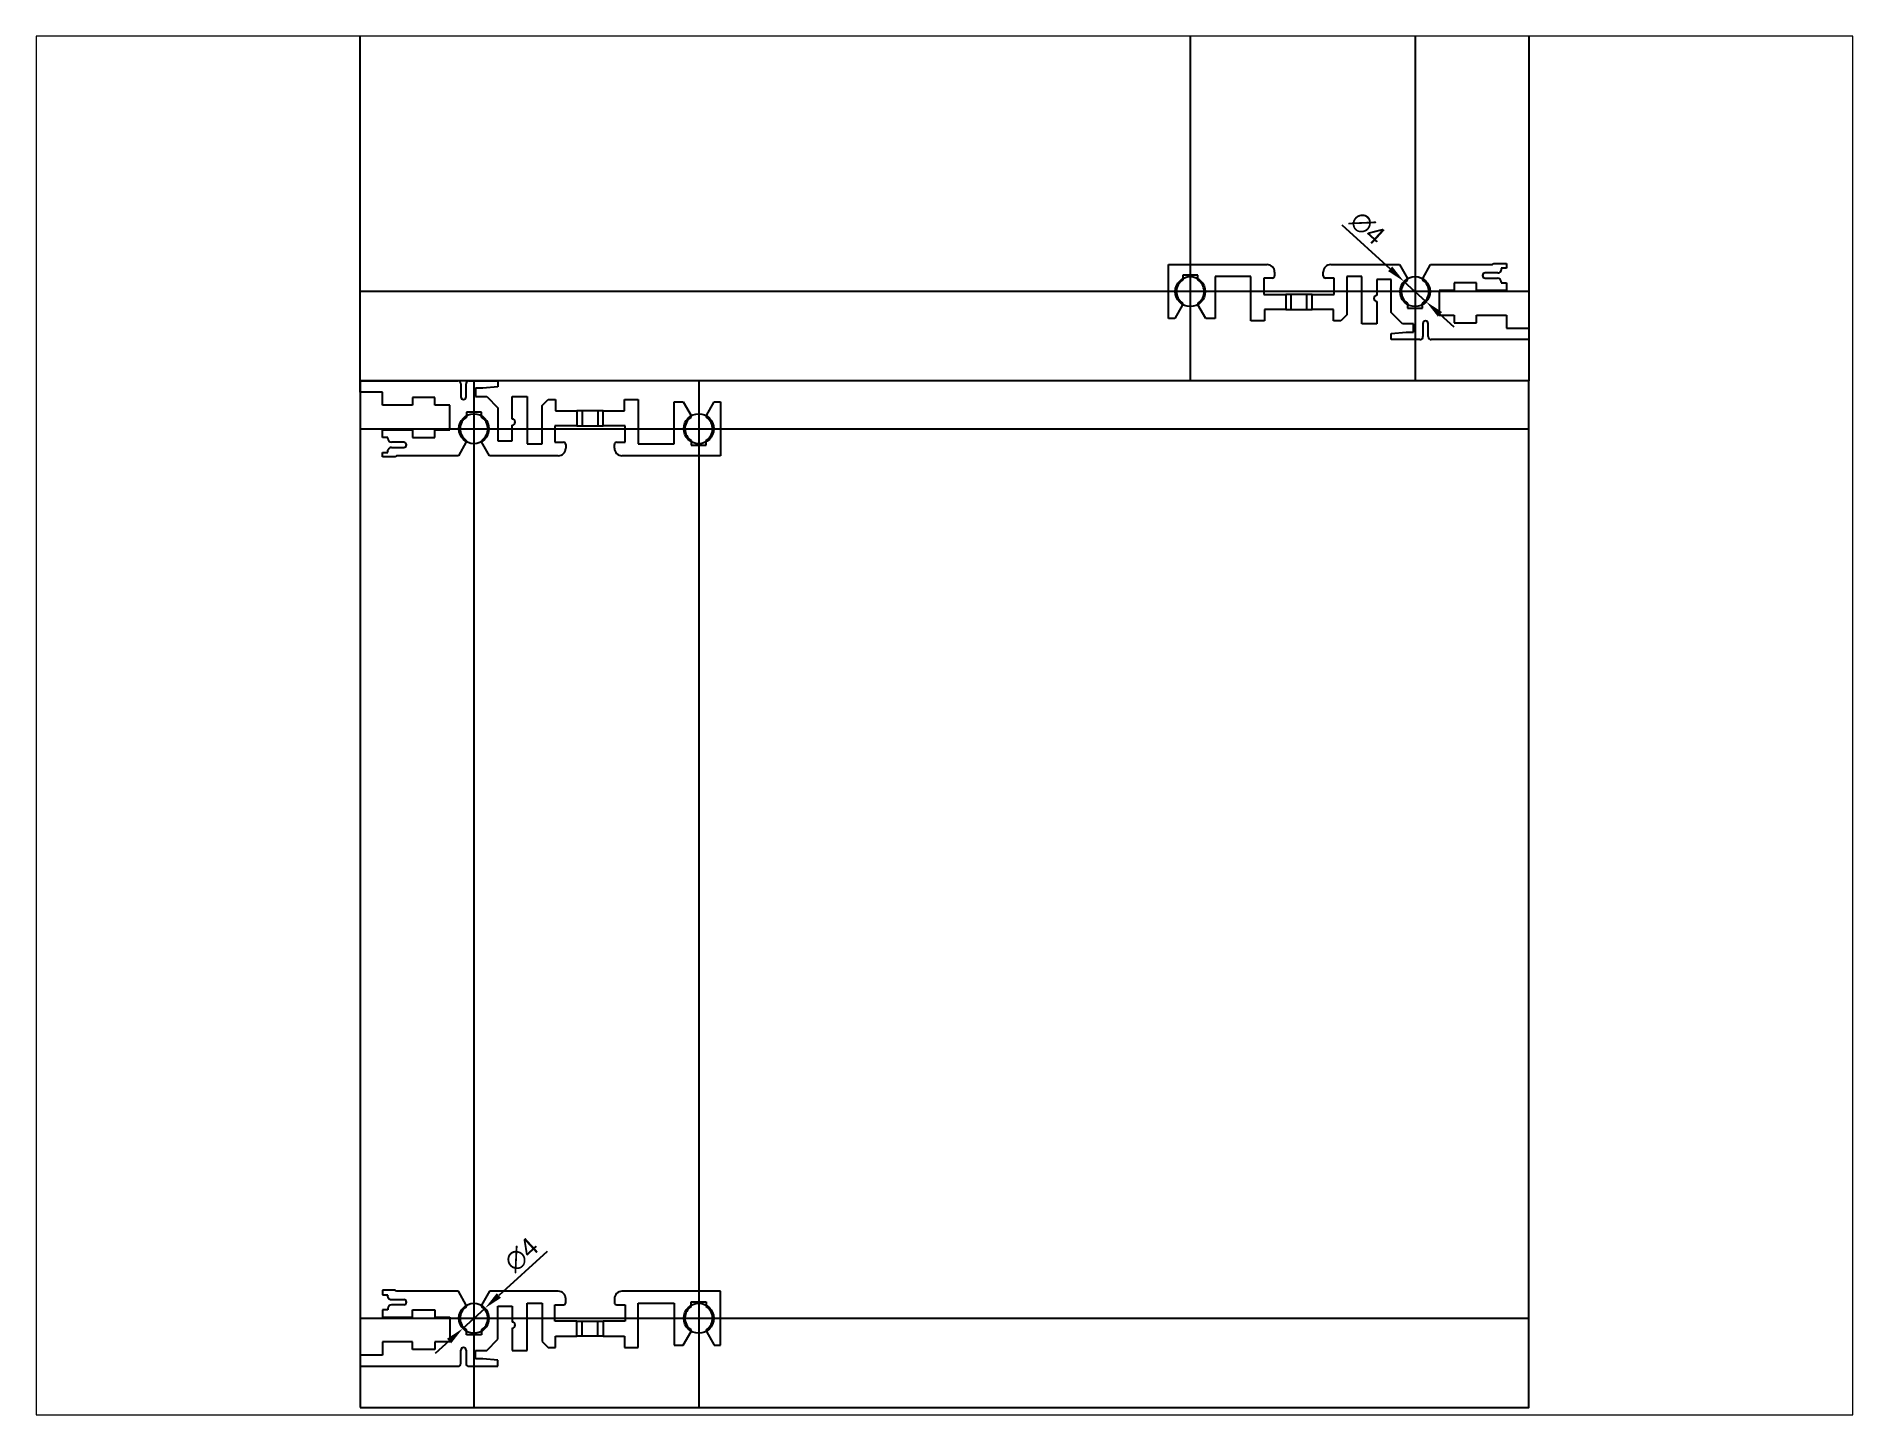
# Paper-space layout 'Layout1' of a CAD drawing. Header units: millimetres. Extents: x 26 to 231, y 20 to 176.
# The model-space entities are those that its viewports show. They can reach past a viewport. Long polylines and large blocks are cut down to what shows.
import ezdxf

# ---------------------------------------------------------------- set-up
doc = ezdxf.new("R2010")
doc.units = ezdxf.units.MM
doc.layers.add('Guide', color=7, linetype='Continuous')
doc.layers.add('Hole', color=7, linetype='Continuous')
doc.layers.add('TK1', color=4, linetype='Continuous', lineweight=25)
doc.styles.get("Standard").update_dxf_attribs({"font": 'arial.ttf'})
doc.dimstyles.new('ISO-25', dxfattribs={"dimtxt": 2.5, "dimasz": 2.5, "dimexe": 1.25, "dimexo": 0.625, "dimtad": 1, "dimtxsty": 'Standard', "dimcen": 2.5, "dimadec": 0, "dimazin": 0, "dimtfac": 1, "dimtmove": 0, "dimatfit": 3, "dimfxl": 1, "dimarcsym": 0})

# ---------------------------------------------------------------- blocks, each defined once
blk = doc.blocks.new('*D3')
at = {"layer": 'Defpoints', "color": 0, "transparency": 16777216}
for p in [(16.68, 13.25), (13.72, 10.55)]:
    blk.add_point(p, dxfattribs=at)
at = {"layer": 'Guide', "color": 0, "lineweight": -2, "transparency": 16777216}
for p, q in [((24.96, 20.81), (18.52, 14.93)), ((13.72, 10.55), (16.68, 13.25)), ((11.88, 8.87), (10.03, 7.18))]:
    blk.add_line(p, q, dxfattribs=at)
at = {"layer": 'Guide', "color": 0, "transparency": 16777216}
for points in [[(18.24, 15.24), (18.8, 14.63), (16.68, 13.25)], [(11.6, 9.17), (12.16, 8.56), (13.72, 10.55)]]:
    blk.add_solid(points, dxfattribs=at)
at = {"layer": 'Guide', "color": 0, "transparency": 16777216, "insert": (21.56, 20.38), "char_height": 2.5, "attachment_point": 5, "rotation": 42.3982}
blk.add_mtext('∅4', dxfattribs=at)
blk = doc.blocks.new('*D4')
at = {"layer": 'Defpoints', "color": 0, "transparency": 16777216}
for p in [(139.32, 150.25), (142.28, 147.55)]:
    blk.add_point(p, dxfattribs=at)
at = {"layer": 'Guide', "color": 0, "lineweight": -2, "transparency": 16777216}
for p, q in [((131.04, 157.81), (137.48, 151.93)), ((142.28, 147.55), (139.32, 150.25)), ((144.12, 145.87), (145.97, 144.18))]:
    blk.add_line(p, q, dxfattribs=at)
at = {"layer": 'Guide', "color": 0, "transparency": 16777216}
for points in [[(137.76, 152.24), (137.2, 151.63), (139.32, 150.25)], [(144.4, 146.17), (143.84, 145.56), (142.28, 147.55)]]:
    blk.add_solid(points, dxfattribs=at)
at = {"layer": 'Guide', "color": 0, "transparency": 16777216, "insert": (134.44, 157.38), "char_height": 2.5, "attachment_point": 5, "rotation": 317.6018}
blk.add_mtext('∅4', dxfattribs=at)

msp = doc.modelspace()

# ---------------------------------------------------------------- linework, layer by layer
for points in [[(156, 137), (0, 137), (0, 274), (156, 274)], [(0, 0), (156, 0), (156, 137), (0, 137)]]:
    msp.add_lwpolyline(points, close=True)
for centre in [(15.2, 130.6), (45.2, 130.6)]:
    msp.add_circle(centre, 2)
at = {"layer": 'Guide'}
for p, q in [((110.8, 274), (110.8, 137)), ((140.8, 274), (140.8, 137)), ((156, 148.9), (0, 148.9)), ((15.2, 137), (15.2, 0)), ((45.2, 137), (45.2, 0)), ((0, 130.6), (156, 130.6)), ((0, 11.9), (156, 11.9))]:
    msp.add_line(p, q, dxfattribs=at)
at = {"layer": 'Hole'}
for centre in [(110.8, 148.9), (140.8, 148.9), (15.2, 11.9), (45.2, 11.9)]:
    msp.add_circle(centre, 2, dxfattribs=at)
at = {"layer": 'TK1'}
for p, q in [((107.9, 152.5), (121.05, 152.5)), ((107.9, 145.3), (107.9, 152.5)), ((109.8, 151.1), (109.8, 150.456)), ((111.8, 151.1), (109.8, 151.1)), ((111.8, 150.456), (111.8, 151.1)), ((114.1, 150.9), (114.1, 145.3)), ((118.9, 150.9), (114.1, 150.9)), ((118.9, 145), (118.9, 150.9)), ((120.6, 150.7), (120.6, 148.5)), ((121.75, 150.7), (120.6, 150.7)), ((122.05, 151.5), (122.05, 151)), ((128.55, 151), (128.55, 151.5)), ((130, 150.7), (128.85, 150.7)), ((129.55, 152.5), (138.722, 152.5)), ((130, 148.5), (130, 150.7)), ((131.7, 150.9), (131.7, 145.8)), ((133.7, 150.9), (131.7, 150.9)), ((133.7, 144.6), (133.7, 150.9)), ((135.7, 150.5), (135.7, 148.4)), ((137.6, 150.5), (135.7, 150.5)), ((137.6, 146.1), (137.6, 150.5)), ((138.722, 152.5), (139.78, 150.667)), ((141.82, 150.667), (142.878, 152.5)), ((142.878, 152.5), (151.15, 152.5)), ((151.823, 151.4), (150.15, 151.4)), ((150.15, 150.7), (151.8, 150.7)), ((151.15, 152.5), (151.3, 152.65)), ((151.3, 152.65), (153, 152.65)), ((153, 152.05), (152.3, 152.05)), ((153, 152.65), (153, 152.05)), ((120.6, 148.5), (123.55, 148.5)), ((123.55, 148.5), (123.55, 146.5)), ((124.25, 148.5), (123.55, 148.5)), ((124.25, 146.5), (124.25, 148.5)), ((126.35, 148.5), (124.25, 148.5)), ((126.35, 146.5), (126.35, 148.5)), ((127.05, 148.5), (126.35, 148.5)), ((127.05, 148.5), (130, 148.5)), ((127.05, 146.5), (127.05, 148.5)), ((144, 149.05), (144, 145.75)), ((146, 149.05), (144, 149.05)), ((146, 150.05), (146, 149.05)), ((149, 150.05), (146, 150.05)), ((149, 149.05), (149, 150.05)), ((153, 149.05), (149, 149.05)), ((152.3, 150.2), (152.3, 150.05)), ((152.3, 150.05), (153, 150.05)), ((153, 150.05), (153, 149.05)), ((109.78, 147.133), (108.722, 145.3)), ((112.878, 145.3), (111.82, 147.133)), ((120.7, 146.5), (120.7, 145)), ((123.55, 146.5), (120.7, 146.5)), ((123.55, 146.5), (124.25, 146.5)), ((124.25, 146.5), (126.35, 146.5)), ((126.35, 146.5), (127.05, 146.5)), ((129.9, 146.5), (127.05, 146.5)), ((129.9, 145), (129.9, 146.5)), ((131.7, 145.8), (130.9, 145)), ((135.7, 147.6), (135.7, 144.6)), ((139.1, 144.6), (137.6, 146.1)), ((139.8, 147.344), (139.8, 146.7)), ((139.8, 146.7), (141.8, 146.7)), ((141.8, 146.7), (141.8, 147.344)), ((144, 145.75), (146, 145.75)), ((146, 145.75), (146, 144.75)), ((149, 145.75), (153, 145.75)), ((149, 144.75), (149, 145.75)), ((153, 145.75), (153, 144)), ((108.722, 145.3), (107.9, 145.3)), ((114.1, 145.3), (112.878, 145.3)), ((120.7, 145), (118.9, 145)), ((130.9, 145), (129.9, 145)), ((135.7, 144.6), (133.7, 144.6)), ((137.6, 143.325), (139.6, 143.5)), ((137.6, 142.5), (137.6, 143.325)), ((140.6, 144.6), (139.1, 144.6)), ((139.6, 143.5), (140.6, 143.5)), ((140.6, 143.5), (140.6, 144.6)), ((141.85, 144.65), (141.85, 142.9)), ((142.55, 142.9), (142.55, 144.65)), ((146, 144.75), (149, 144.75)), ((153, 144), (156, 144)), ((156, 144), (156, 142.5)), ((141.45, 142.5), (137.6, 142.5)), ((156, 142.5), (142.95, 142.5)), ((0, 137), (13.05, 137)), ((0, 135.5), (0, 137)), ((13.45, 136.6), (13.45, 134.85)), ((14.15, 134.85), (14.15, 136.6)), ((14.55, 137), (18.4, 137)), ((15.4, 136), (15.4, 134.9)), ((16.4, 136), (15.4, 136)), ((18.4, 136.175), (16.4, 136)), ((18.4, 137), (18.4, 136.175)), ((3, 135.5), (0, 135.5)), ((3, 133.75), (3, 135.5)), ((7, 133.75), (3, 133.75)), ((7, 134.75), (7, 133.75)), ((10, 134.75), (7, 134.75)), ((10, 133.75), (10, 134.75)), ((12, 133.75), (10, 133.75)), ((12, 130.45), (12, 133.75)), ((15.4, 134.9), (16.9, 134.9)), ((16.9, 134.9), (18.4, 133.4)), ((18.4, 133.4), (18.4, 129)), ((20.3, 134.9), (22.3, 134.9)), ((20.3, 131.9), (20.3, 134.9)), ((22.3, 134.9), (22.3, 128.6)), ((24.3, 133.7), (25.1, 134.5)), ((24.3, 128.6), (24.3, 133.7)), ((25.1, 134.5), (26.1, 134.5)), ((26.1, 134.5), (26.1, 133)), ((35.3, 134.5), (37.1, 134.5)), ((35.3, 133), (35.3, 134.5)), ((37.1, 134.5), (37.1, 128.6)), ((41.9, 134.2), (43.122, 134.2)), ((41.9, 128.6), (41.9, 134.2)), ((43.122, 134.2), (44.18, 132.367)), ((46.22, 132.367), (47.278, 134.2)), ((47.278, 134.2), (48.1, 134.2)), ((48.1, 134.2), (48.1, 127)), ((14.2, 132.8), (14.2, 132.156)), ((16.2, 132.8), (14.2, 132.8)), ((16.2, 132.156), (16.2, 132.8)), ((20.3, 129), (20.3, 131.1)), ((26, 131), (26, 128.8)), ((28.95, 131), (26, 131)), ((26.1, 133), (28.95, 133)), ((28.95, 133), (28.95, 131)), ((29.65, 133), (28.95, 133)), ((28.95, 131), (29.65, 131)), ((29.65, 133), (29.65, 131)), ((31.75, 133), (29.65, 133)), ((29.65, 131), (31.75, 131)), ((31.75, 133), (31.75, 131)), ((32.45, 133), (31.75, 133)), ((31.75, 131), (32.45, 131)), ((32.45, 131), (32.45, 133)), ((32.45, 133), (35.3, 133)), ((35.4, 131), (32.45, 131)), ((35.4, 128.8), (35.4, 131)), ((3, 129.45), (3, 130.45)), ((3, 130.45), (7, 130.45)), ((3.7, 129.45), (3, 129.45)), ((3.7, 129.3), (3.7, 129.45)), ((5.85, 128.8), (4.2, 128.8)), ((7, 130.45), (7, 129.45)), ((7, 129.45), (10, 129.45)), ((10, 130.45), (12, 130.45)), ((10, 129.45), (10, 130.45)), ((14.18, 128.833), (13.122, 127)), ((17.278, 127), (16.22, 128.833)), ((18.4, 129), (20.3, 129)), ((22.3, 128.6), (24.3, 128.6)), ((26, 128.8), (27.15, 128.8)), ((27.45, 128.5), (27.45, 128)), ((33.95, 128), (33.95, 128.5)), ((34.25, 128.8), (35.4, 128.8)), ((37.1, 128.6), (41.9, 128.6)), ((44.2, 129.044), (44.2, 128.4)), ((46.2, 128.4), (46.2, 129.044)), ((3, 126.85), (3, 127.45)), ((3, 127.45), (3.7, 127.45)), ((4.7, 126.85), (3, 126.85)), ((4.177, 128.1), (5.85, 128.1)), ((4.85, 127), (4.7, 126.85)), ((13.122, 127), (4.85, 127)), ((26.45, 127), (17.278, 127)), ((48.1, 127), (34.95, 127)), ((44.2, 128.4), (46.2, 128.4)), ((4.7, 15.65), (3, 15.65)), ((3, 15.65), (3, 15.05)), ((3, 15.05), (3.7, 15.05)), ((4.85, 15.5), (4.7, 15.65)), ((13.122, 15.5), (4.85, 15.5)), ((14.18, 13.667), (13.122, 15.5)), ((17.278, 15.5), (16.22, 13.667)), ((26.45, 15.5), (17.278, 15.5)), ((48.1, 15.5), (34.95, 15.5)), ((48.1, 8.3), (48.1, 15.5)), ((3.7, 13.05), (3, 13.05)), ((3, 13.05), (3, 12.05)), ((3.7, 13.2), (3.7, 13.05)), ((4.177, 14.4), (5.85, 14.4)), ((5.85, 13.7), (4.2, 13.7)), ((7, 13.05), (10, 13.05)), ((7, 12.05), (7, 13.05)), ((10, 13.05), (10, 12.05)), ((18.4, 13.5), (20.3, 13.5)), ((18.4, 9.1), (18.4, 13.5)), ((20.3, 13.5), (20.3, 11.4)), ((22.3, 13.9), (24.3, 13.9)), ((22.3, 7.6), (22.3, 13.9)), ((24.3, 13.9), (24.3, 8.8)), ((26, 13.7), (27.15, 13.7)), ((26, 11.5), (26, 13.7)), ((27.45, 14), (27.45, 14.5)), ((33.95, 14.5), (33.95, 14)), ((34.25, 13.7), (35.4, 13.7)), ((35.4, 13.7), (35.4, 11.5)), ((37.1, 13.9), (41.9, 13.9)), ((37.1, 8), (37.1, 13.9)), ((41.9, 13.9), (41.9, 8.3)), ((44.2, 14.1), (46.2, 14.1)), ((44.2, 13.456), (44.2, 14.1)), ((46.2, 14.1), (46.2, 13.456)), ((3, 12.05), (7, 12.05)), ((10, 12.05), (12, 12.05)), ((12, 12.05), (12, 8.75)), ((14.2, 9.7), (14.2, 10.344)), ((16.2, 9.7), (14.2, 9.7)), ((16.2, 10.344), (16.2, 9.7)), ((20.3, 10.6), (20.3, 7.6)), ((28.95, 11.5), (26, 11.5)), ((28.95, 9.5), (28.95, 11.5)), ((28.95, 11.5), (29.65, 11.5)), ((29.65, 9.5), (29.65, 11.5)), ((29.65, 11.5), (31.75, 11.5)), ((31.75, 9.5), (31.75, 11.5)), ((31.75, 11.5), (32.45, 11.5)), ((32.45, 11.5), (32.45, 9.5)), ((35.4, 11.5), (32.45, 11.5)), ((43.122, 8.3), (44.18, 10.133)), ((46.22, 10.133), (47.278, 8.3)), ((3, 8.75), (3, 7)), ((7, 8.75), (3, 8.75)), ((7, 7.75), (7, 8.75)), ((10, 7.75), (7, 7.75)), ((10, 8.75), (10, 7.75)), ((12, 8.75), (10, 8.75)), ((13.45, 5.9), (13.45, 7.65)), ((14.15, 7.65), (14.15, 5.9)), ((15.4, 7.6), (16.9, 7.6)), ((15.4, 6.5), (15.4, 7.6)), ((16.9, 7.6), (18.4, 9.1)), ((20.3, 7.6), (22.3, 7.6)), ((24.3, 8.8), (25.1, 8)), ((25.1, 8), (26.1, 8)), ((26.1, 8), (26.1, 9.5)), ((26.1, 9.5), (28.95, 9.5)), ((29.65, 9.5), (28.95, 9.5)), ((31.75, 9.5), (29.65, 9.5)), ((32.45, 9.5), (31.75, 9.5)), ((32.45, 9.5), (35.3, 9.5)), ((35.3, 9.5), (35.3, 8)), ((35.3, 8), (37.1, 8)), ((41.9, 8.3), (43.122, 8.3)), ((47.278, 8.3), (48.1, 8.3)), ((0, 7), (0, 5.5)), ((3, 7), (0, 7)), ((0, 5.5), (13.05, 5.5)), ((14.55, 5.5), (18.4, 5.5)), ((16.4, 6.5), (15.4, 6.5)), ((18.4, 6.325), (16.4, 6.5)), ((18.4, 5.5), (18.4, 6.325))]:
    msp.add_line(p, q, dxfattribs=at)
for centre, radius, start, end in [((110.8, 148.9), 1.85, 122.72044, 234.40126), ((110.8, 148.9), 1.85, 305.59874, 57.27956), ((121.05, 151.5), 1, 0, 90), ((121.75, 151), 0.3, 270, 0), ((129.55, 151.5), 1, 90, 180), ((128.85, 151), 0.3, 180, 270), ((140.8, 148.9), 1.85, 125.59874, 237.27956), ((139.607, 150.567), 0.2, 305.59874, 30), ((141.993, 150.567), 0.2, 150, 234.40126), ((140.8, 148.9), 1.85, 302.72044, 54.40126), ((150.15, 151.05), 0.35, 90, 270), ((151.8, 150.2), 0.5, 0, 90), ((151.823, 151.9), 0.5, 270, 17.4576), ((135.7, 148), 0.4, 90, 270), ((109.607, 147.233), 0.2, 330, 54.40126), ((111.993, 147.233), 0.2, 125.59874, 210), ((142.2, 144.65), 0.35, 0, 180), ((141.45, 142.9), 0.4, 270, 0), ((142.95, 142.9), 0.4, 180, 270), ((13.05, 136.6), 0.4, 0, 90), ((14.55, 136.6), 0.4, 90, 180), ((13.8, 134.85), 0.35, 180, 0), ((15.2, 130.6), 1.85, 122.72044, 234.40126), ((15.2, 130.6), 1.85, 305.59874, 57.27956), ((20.3, 131.5), 0.4, 270, 90), ((45.2, 130.6), 1.85, 125.59874, 237.27956), ((44.007, 132.267), 0.2, 305.59874, 30), ((46.393, 132.267), 0.2, 150, 234.40126), ((45.2, 130.6), 1.85, 302.72044, 54.40126), ((4.2, 129.3), 0.5, 180, 270), ((5.85, 128.45), 0.35, 270, 90), ((14.007, 128.933), 0.2, 330, 54.40126), ((16.393, 128.933), 0.2, 125.59874, 210), ((27.15, 128.5), 0.3, 0, 90), ((34.25, 128.5), 0.3, 90, 180), ((4.177, 127.6), 0.5, 90, 197.4576), ((26.45, 128), 1, 270, 0), ((34.95, 128), 1, 180, 270), ((4.177, 14.9), 0.5, 162.5424, 270), ((26.45, 14.5), 1, 0, 90), ((34.95, 14.5), 1, 90, 180), ((4.2, 13.2), 0.5, 90, 180), ((5.85, 14.05), 0.35, 270, 90), ((15.2, 11.9), 1.85, 125.59874, 237.27956), ((14.007, 13.567), 0.2, 305.59874, 30), ((16.393, 13.567), 0.2, 150, 234.40126), ((15.2, 11.9), 1.85, 302.72044, 54.40126), ((27.15, 14), 0.3, 270, 0), ((34.25, 14), 0.3, 180, 270), ((45.2, 11.9), 1.85, 122.72044, 234.40126), ((45.2, 11.9), 1.85, 305.59874, 57.27956), ((20.3, 11), 0.4, 270, 90), ((44.007, 10.233), 0.2, 330, 54.40126), ((46.393, 10.233), 0.2, 125.59874, 210), ((13.8, 7.65), 0.35, 0, 180), ((13.05, 5.9), 0.4, 270, 0), ((14.55, 5.9), 0.4, 180, 270)]:
    msp.add_arc(centre, radius, start, end, dxfattribs=at)

# ---------------------------------------------------------------- dimensions: what is measured, and where the dimension line sits
at = {"layer": 'Guide'}
for p1, p2, picture, middle in [((142.277, 147.551), (139.323, 150.249), '*D4', (133.112, 155.92)), ((13.723, 10.551), (16.677, 13.249), '*D3', (22.888, 18.92))]:
    dim = msp.add_diameter_dim_2p(p1=p1, p2=p2, dimstyle='ISO-25', dxfattribs=at)
    dim.commit()
    dim.dimension.update_dxf_attribs({"geometry": picture, "text_midpoint": middle, "dimtype": 163})

psp = doc.layouts.get("Layout1")

# ---------------------------------------------------------------- viewports
at = {"layer": '0'}
psp.add_viewport(center=(128.5, 97.5), size=(205.6, 156), view_center_point=(77.997, 91.002), view_height=183.92484, dxfattribs=at)

doc.saveas('drawing.dxf')
